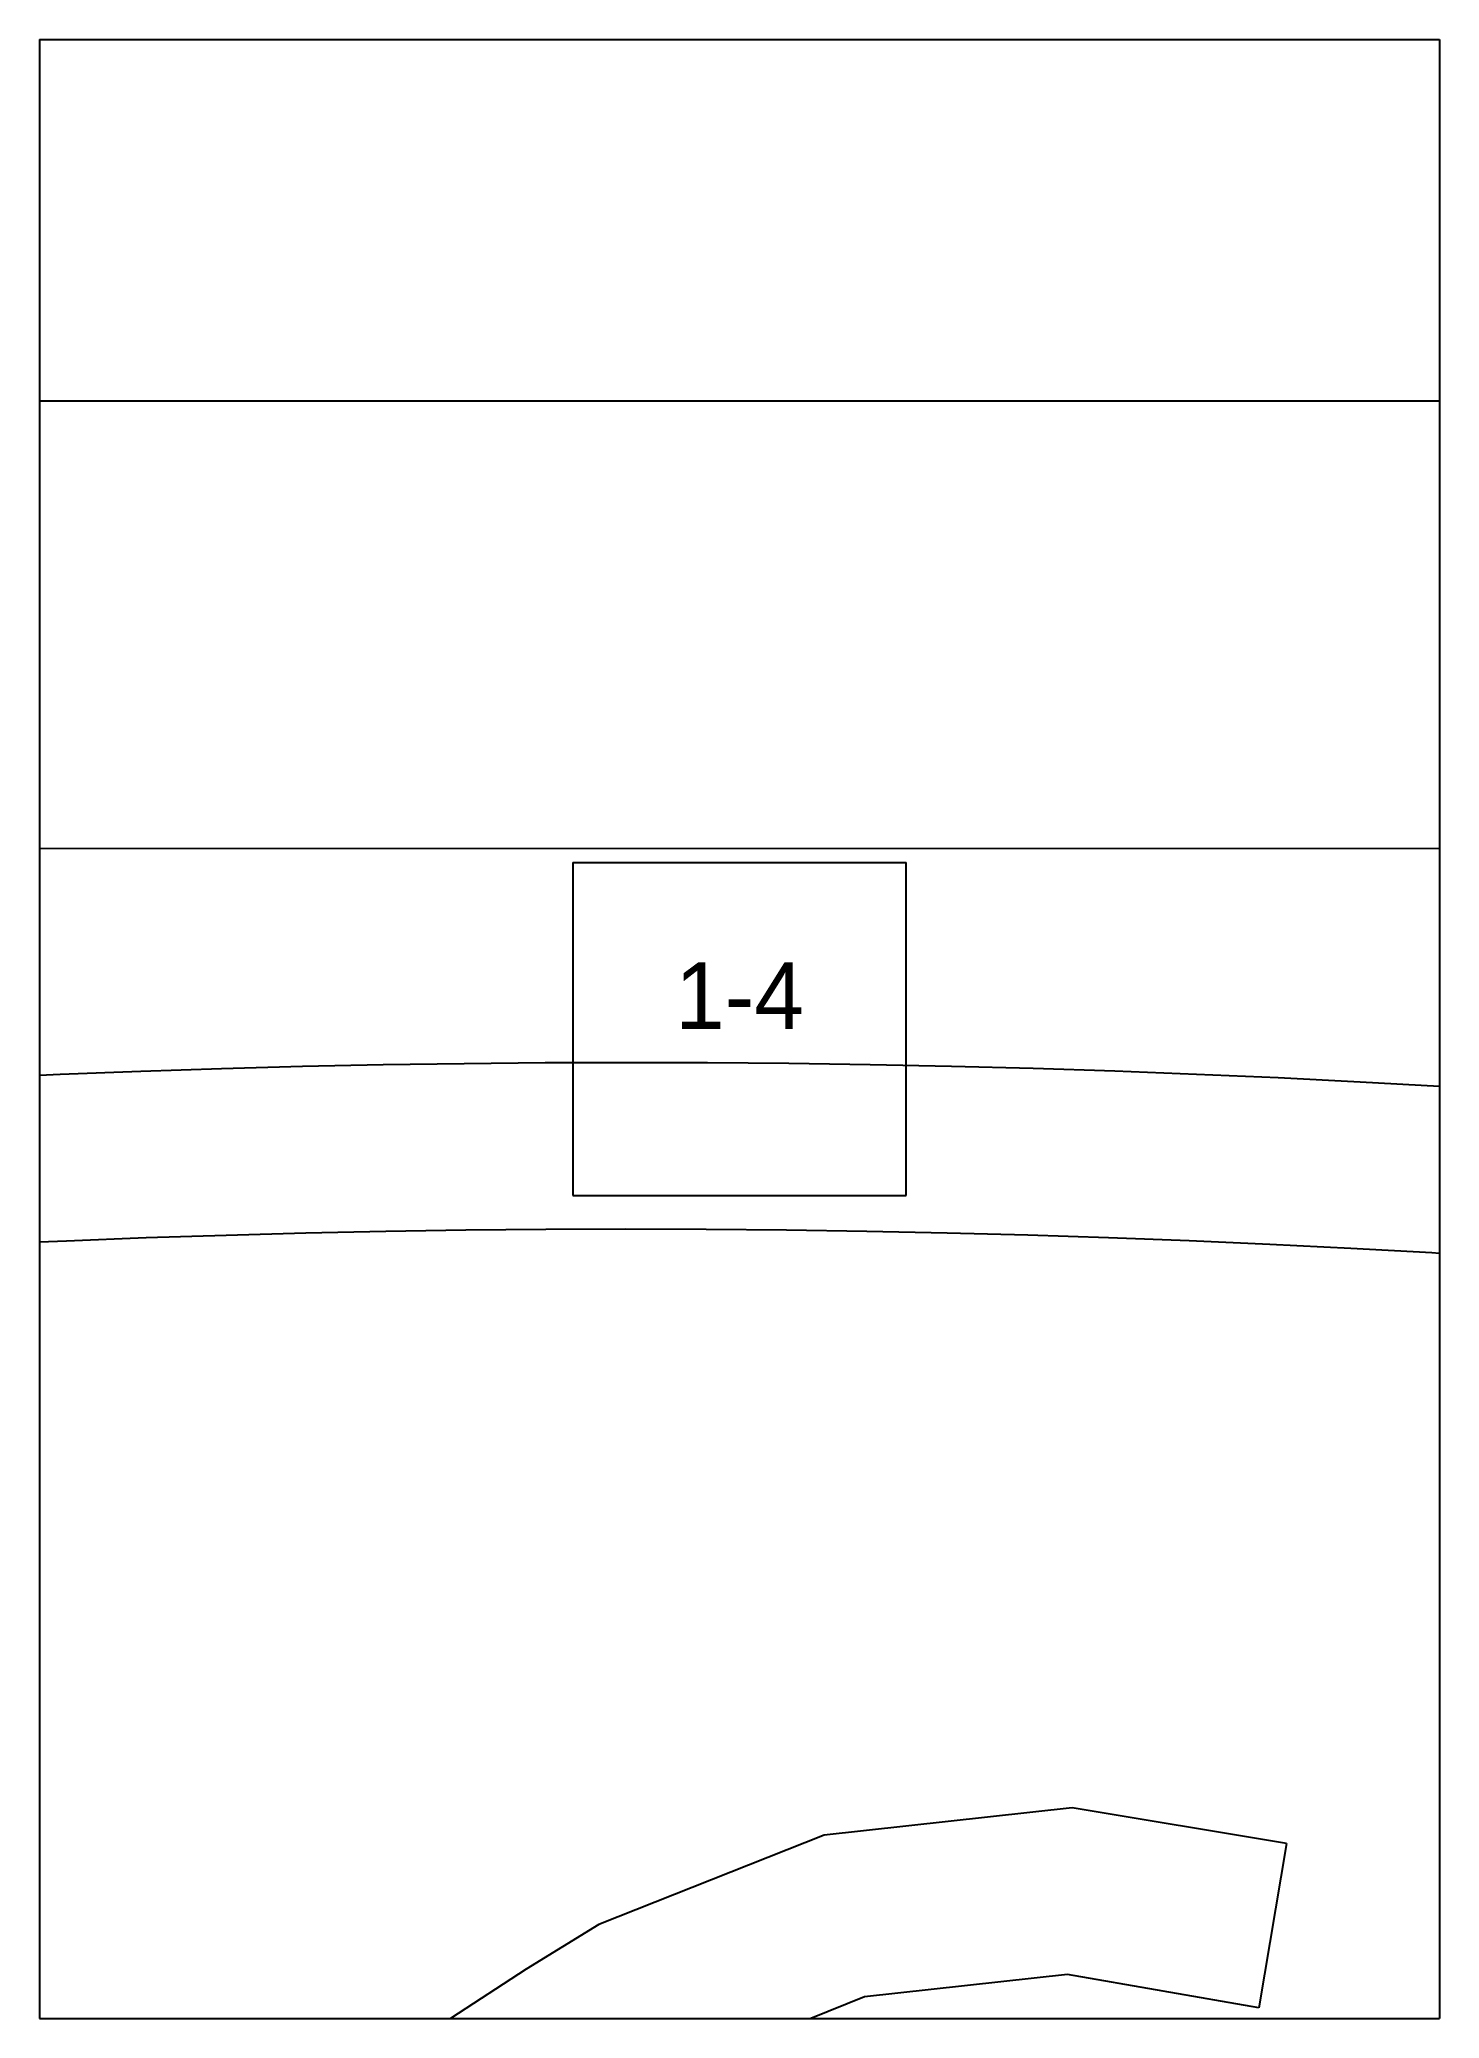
# Paper-space layout 'Plan 1-4' of a CAD drawing. Header units: metres, sheet in millimetres. Extents: x 0 to 210, y 0 to 297.
# The model-space entities are those that its viewports show. They can reach past a viewport. Long polylines and large blocks are cut down to what shows.
import ezdxf
from ezdxf.enums import TextEntityAlignment as Align

# ---------------------------------------------------------------- set-up
doc = ezdxf.new("R2010")
doc.units = ezdxf.units.M
for name, color, linetype in [('default', 7, 'Continuous'), ('TEXTLAYER', 7, 'Continuous'), ('VIEWPORTS', 7, 'Continuous')]:
    doc.layers.add(name, color=color, linetype=linetype)

msp = doc.modelspace()

# ---------------------------------------------------------------- linework, layer by layer
at = {"color": 9}
for p, q in [((420, 0), (630, 0)), ((630, 0), (630, -297)), ((630, 0), (840, 0)), ((630, 0), (630, -297)), ((840, 0), (840, -297)), ((840, 0), (1050, 0)), ((840, 0), (840, -297)), ((710, -123.5), (760, -123.5)), ((710, -123.5), (710, -173.5)), ((760, -173.5), (760, -123.5)), ((710, -173.5), (760, -173.5)), ((420, -297), (630, -297)), ((420, -297), (630, -297)), ((630, -297), (840, -297)), ((630, -297), (630, -594)), ((630, -297), (840, -297)), ((630, -297), (630, -594)), ((840, -297), (1050, -297)), ((840, -297), (840, -594)), ((840, -297), (1050, -297)), ((840, -297), (840, -594))]:
    msp.add_line(p, q, dxfattribs=at)
at = {"layer": 'default', "color": 7, "linetype": 'Continuous'}
for p, q in [((537.41, -54.22), (890.51, -54.22)), ((538.7, -121.43), (893.5, -121.37)), ((645.19, -154.82), (657.3, -154.43)), ((657.3, -154.43), (669.42, -154.1)), ((669.42, -154.1), (681.55, -153.85)), ((681.55, -153.85), (693.7, -153.67)), ((693.7, -153.67), (705.85, -153.55)), ((705.85, -153.55), (718.02, -153.51)), ((718.02, -153.51), (730.2, -153.55)), ((730.2, -153.55), (742.4, -153.65)), ((742.4, -153.65), (754.6, -153.83)), ((754.6, -153.83), (766.82, -154.07)), ((766.82, -154.07), (779.06, -154.4)), ((779.06, -154.4), (791.3, -154.79)), ((621.01, -155.82), (633.09, -155.29)), ((633.09, -155.29), (645.19, -154.82)), ((791.3, -154.79), (803.56, -155.26)), ((803.56, -155.26), (815.83, -155.8)), ((815.83, -155.8), (828.11, -156.41)), ((828.11, -156.41), (840.4, -157.1)), ((840.4, -157.1), (852.71, -157.86)), ((622.12, -180.8), (634.05, -180.27)), ((634.05, -180.27), (646, -179.81)), ((646, -179.81), (657.97, -179.42)), ((657.97, -179.42), (669.94, -179.1)), ((669.94, -179.1), (681.93, -178.85)), ((681.93, -178.85), (693.92, -178.66)), ((693.92, -178.66), (705.93, -178.55)), ((705.93, -178.55), (717.96, -178.51)), ((717.96, -178.51), (729.99, -178.55)), ((729.99, -178.55), (742.04, -178.65)), ((742.04, -178.65), (754.1, -178.82)), ((754.1, -178.82), (766.17, -179.07)), ((766.17, -179.07), (778.25, -179.38)), ((778.25, -179.38), (790.35, -179.77)), ((790.35, -179.77), (802.46, -180.23)), ((802.46, -180.23), (814.58, -180.77)), ((814.58, -180.77), (826.71, -181.37)), ((826.71, -181.37), (838.86, -182.05)), ((838.86, -182.05), (851.02, -182.8)), ((784.93, -265.41), (747.69, -269.52)), ((817.06, -270.74), (784.93, -265.41)), ((747.69, -269.52), (713.92, -282.9)), ((817.06, -270.74), (812.9, -295.39)), ((713.92, -282.9), (702.99, -289.63)), ((702.99, -289.63), (683.92, -302.03)), ((784.21, -290.4), (753.73, -293.78)), ((812.9, -295.39), (784.21, -290.4)), ((753.73, -293.78), (725.16, -305.23))]:
    msp.add_line(p, q, dxfattribs=at)

# ---------------------------------------------------------------- texts
at = {"layer": 'TEXTLAYER', "color": 1}
msp.add_text('1-4', height=10, dxfattribs=at).set_placement((735, -148.5), align=Align.CENTER)

psp = doc.layouts.new('Plan 1-4')

# ---------------------------------------------------------------- viewports
at = {"layer": 'VIEWPORTS'}
psp.add_viewport(center=(105, 148.5), size=(210, 297), view_center_point=(735, -148.5), view_height=297, dxfattribs=at)

doc.saveas('drawing.dxf')
